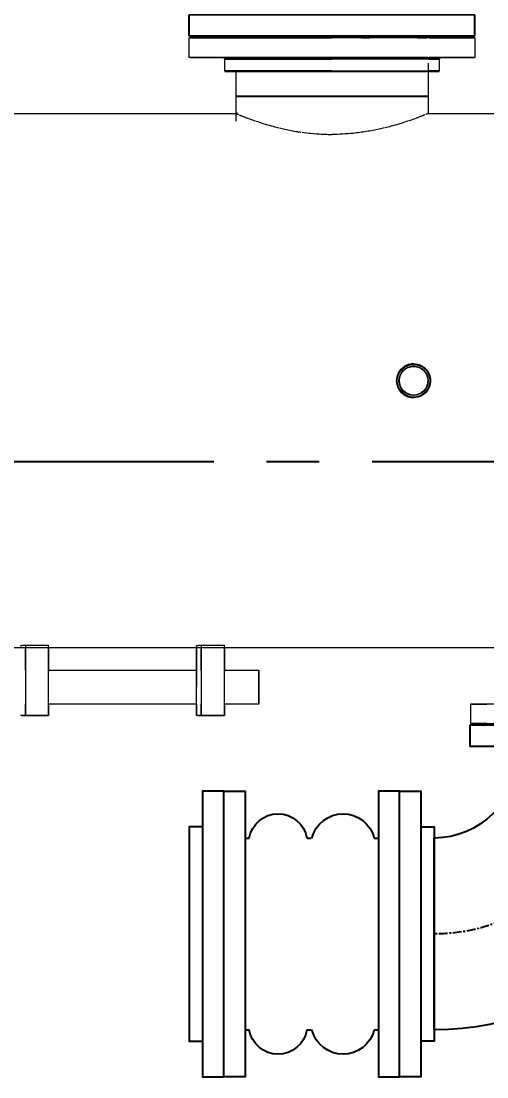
# Model space of a CAD drawing. Extents: x -181672 to 290600, y -29000 to 395522.
# Drawn here: x -6144 to -5481, y 36625 to 38126 of the extents above; entities that cross this region are included whole.
import ezdxf

# ---------------------------------------------------------------- set-up
doc = ezdxf.new("R2010")
doc.units = 0
doc.header["$LTSCALE"] = 10
doc.linetypes.add('XFM7P20PCW$0$CENTER', pattern=[2, 1.25, -0.25, 0.25, -0.25])
doc.linetypes.add('XFM7P20PCW$0$XFA-CCL-100$0$CENTER', pattern=[2, 1.25, -0.25, 0.25, -0.25])
for name, color, linetype in [('XFM7P20PCW$0$CCL', 252, 'XFM7P20PCW$0$XFA-CCL-100$0$CENTER'), ('XFM7P20PCW$0$M-CWTR-VAVE', 252, 'Continuous'), ('XFM7P20PCW$0$P-PCWR-20.7-P', 252, 'Continuous')]:
    doc.layers.add(name, color=color, linetype=linetype)
doc.layers.add('XFM7P20PCW$0$M-EQPM-2', color=252, linetype='Continuous', lineweight=9)
doc.styles.add('XFM7P20PCW$0$Standard', font='txt.shx', dxfattribs={"bigfont": 'chineset.shx'})

# ---------------------------------------------------------------- blocks, each defined once
blk = doc.blocks.new('XFM7P20PCW$0$SL250')
at = {"color": 3}
for p, q in [((1.905, -20.32), (1.905, 20.32)), ((4.92125, 20.32), (1.905, 20.32)), ((4.92125, -20.32), (4.92125, 20.32)), ((1.905, 15.24), (0, 15.24)), ((0, -15.24), (0, 15.24)), ((1.905, -15.24), (0, -15.24)), ((4.92125, -20.32), (1.905, -20.32))]:
    blk.add_line(p, q, dxfattribs=at)
blk = doc.blocks.new('XFM7P20PCW$0$A$C2FAC25FF')
for p, q in [((0, 390.5), (0, 117.5)), ((390.5, 0), (117.5, 0))]:
    blk.add_line(p, q)
for radius in [390.5, 117.5]:
    blk.add_arc((0, 0), radius, 0, 90)
at = {"color": 1, "linetype": 'XFM7P20PCW$0$CENTER'}
blk.add_arc((0, 0), 254, 0, 90, dxfattribs=at)
at = {"color": 0, "style": 'XFM7P20PCW$0$Standard'}
blk.add_text('SR', height=75, dxfattribs=at).set_placement((108.1, 67.2))
blk = doc.blocks.new('XFM7P20PCW$0$J2-10')
at = {"layer": 'XFM7P20PCW$0$M-CWTR-VAVE'}
for p, q in [((5.14, 13.65), (4.54, 13.65)), ((14.69, 13.65), (14.09, 13.65)), ((23.5, 13.65), (22.9, 13.65)), ((5.14, -13.65), (4.54, -13.65)), ((14.69, -13.65), (14.09, -13.65)), ((23.5, -13.65), (22.9, -13.65))]:
    blk.add_line(p, q, dxfattribs=at)
for points in [[(1.52, 20.32), (-1.5, 20.32), (-1.5, -20.32), (1.52, -20.32), (1.52, 20.32)], [(1.52, 20.32), (4.54, 20.32), (4.54, -20.32), (1.52, -20.32), (1.52, 20.32)], [(26.52, 20.32), (23.5, 20.32), (23.5, -20.32), (26.52, -20.32), (26.52, 20.32)], [(26.52, 20.32), (29.54, 20.32), (29.54, -20.32), (26.52, -20.32), (26.52, 20.32)], [(-1.5, 15.24), (-3.4, 15.24), (-3.4, -15.24), (-1.5, -15.24)], [(29.54, 15.24), (31.44, 15.24), (31.44, -15.24), (29.54, -15.24)]]:
    blk.add_lwpolyline(points, dxfattribs=at)
for centre, radius, start, end in [((9.56, 12.53), 4.56, 14.2066, 165.7934), ((18.8, 12.92), 4.17, 10.0533, 169.9467), ((9.56, -12.53), 4.56, 194.2066, 345.7934), ((18.8, -12.92), 4.17, 190.0533, 349.9467)]:
    blk.add_arc(centre, radius, start, end, dxfattribs=at)
blk = doc.blocks.new('XFM7P20PCW$0$A$C33a3deab')
at = {"layer": 'XFM7P20PCW$0$M-EQPM-2'}
for p, q in [((870, 636.6), (870, 1435)), ((110, 1392.9), (110, 1036.5)), ((966, 1335.9), (966, 1342.9)), ((966, 1341.6), (966, 1335.9)), ((866.2, 1335.9), (966, 1335.9)), ((866.2, 1335.9), (866.2, 1302.9)), ((866.9, 1335.9), (966, 1335.9)), ((901.7, 1335.9), (870, 1335.9)), ((901.7, 1335.9), (870, 1335.9)), ((966, 1335.9), (949.9, 1335.9)), ((966, 1335.9), (949.9, 1335.9)), ((966, 1335.9), (966, 1302.9)), ((966, 1302.9), (966, 1335.9)), ((966, 1335.9), (966, 1302.9)), ((966, 1302.9), (966, 1335.9)), ((966, 1302.9), (866.2, 1302.9)), ((966, 1302.9), (866.9, 1302.9)), ((870, 1092.8), (870, 1302.9)), ((870, 1302.9), (901.8, 1302.9)), ((870, 1302.9), (901.8, 1302.9)), ((901.7, 1302.9), (901.7, 1092.5)), ((949.9, 1302.9), (966, 1302.9)), ((949.9, 1302.9), (966, 1302.9)), ((950, 1092.9), (950, 1302.9)), ((2.5, 1103), (2, 1102.5)), ((30.1, 1103), (2.5, 1103)), ((2.5, 1102.9), (2.5, 900)), ((2.5, 1092.6), (2.5, 1101.4)), ((30.6, 1102.5), (30.1, 1103)), ((30.1, 900), (30.1, 1102.9)), ((30.1, 1101.4), (30.1, 1092.6)), ((2.5, 1045.6), (2.5, 1092.4)), ((2.5, 1074.8), (2.5, 1081.4)), ((2.5, 1081.4), (2.5, 1074.8)), ((2.5, 1074.8), (2.5, 1081.4)), ((2.5, 1081.4), (2.5, 1074.8)), ((30.1, 1092.4), (30.1, 1045.6)), ((30.1, 1074.8), (30.1, 1081.4)), ((30.1, 1081.4), (30.1, 1074.8)), ((30.1, 1074.8), (30.1, 1081.4)), ((30.1, 1081.4), (30.1, 1074.8)), ((866.2, 1085.9), (966, 1085.9)), ((866.2, 1085.9), (866.2, 1052.9)), ((866.9, 1085.9), (966, 1085.9)), ((966, 1092.9), (867.2, 1092.9)), ((966, 1092.9), (867.2, 1092.9)), ((870, 1092.9), (902.1, 1092.9)), ((902.1, 1085.9), (870, 1085.9)), ((902.1, 1085.9), (870, 1085.9)), ((902.4, 1092.9), (926, 1092.9)), ((949.6, 1092.9), (926, 1092.9)), ((949.4, 1092.9), (966, 1092.9)), ((966, 1085.9), (949.4, 1085.9)), ((966, 1085.9), (949.4, 1085.9)), ((966, 1085.9), (966, 1092.9)), ((966, 1091.6), (966, 1085.9)), ((966, 1085.9), (966, 1052.9)), ((966, 1052.9), (966, 1085.9)), ((966, 1085.9), (966, 1052.9)), ((966, 1052.9), (966, 1085.9)), ((2.5, 1074.8), (2.5, 1068.3)), ((2.5, 1068.3), (2.5, 1074.8)), ((2.5, 1074.8), (2.5, 1068.3)), ((2.5, 1068.3), (2.5, 1074.8)), ((30.1, 1074.8), (30.1, 1068.3)), ((30.1, 1068.3), (30.1, 1074.8)), ((30.1, 1074.8), (30.1, 1068.3)), ((30.1, 1068.3), (30.1, 1074.8)), ((1.5, 1062), (0.5, 1062)), ((30.6, 900), (30.6, 1054.4)), ((30.6, 1054.4), (30.6, 1037.5)), ((49.5, 1052.5), (32.6, 1052.5)), ((32.6, 1052.4), (32.6, 900)), ((32.6, 1037.9), (32.6, 1051.6)), ((49.5, 900), (49.5, 1052.4)), ((49.5, 1051.6), (49.5, 1036.6)), ((966, 1052.9), (866.2, 1052.9)), ((966, 1052.9), (866.9, 1052.9)), ((870, 1052.9), (901.7, 1052.9)), ((870, 1052.9), (901.7, 1052.9)), ((901.7, 1052.9), (901.7, 1004.1)), ((950, 1004.1), (950, 1052.9)), ((950, 1052.9), (966, 1052.9)), ((950, 1052.9), (966, 1052.9)), ((1.5, 900), (1.5, 1037.9)), ((2, 1037.9), (2, 900)), ((2, 900), (2, 1037.8)), ((2.5, 1038.1), (2.5, 1045.3)), ((30.1, 1045.3), (30.1, 1038.1)), ((32.6, 1036.5), (30.1, 1036.5)), ((30.1, 1022.2), (30.1, 1036.1)), ((30.1, 1036.1), (30.1, 1022.2)), ((30.6, 1037.7), (30.6, 900)), ((120.9, 1036.5), (49.5, 1036.5)), ((50, 1036.9), (50, 900)), ((50, 900), (50, 1036.8)), ((0.5, 1022.4), (0.5, 900)), ((0.5, 900), (0.5, 1022.1)), ((2.5, 1028), (2.5, 1034.5)), ((2.5, 1034.5), (2.5, 1028)), ((2.5, 1028), (2.5, 1022.7)), ((2.5, 1022.7), (2.5, 1028)), ((30.1, 1028), (30.1, 1034.5)), ((30.1, 1034.5), (30.1, 1028)), ((30.1, 1028), (30.1, 1022.7)), ((30.1, 1022.7), (30.1, 1028)), ((30.1, 952.3), (30.1, 1021.7)), ((30.1, 1021.7), (30.1, 952.3)), ((109, 1035.6), (109, 1034.2)), ((901.7, 1004.1), (950, 1004.1)), ((949.6, 1004.1), (902.1, 1004.1)), ((944.7, 1004.1), (906.9, 1004.1)), ((906.9, 1004.1), (944.7, 1004.1)), ((2.5, 952.2), (2.5, 953.4)), ((2.5, 953.4), (2.5, 952.2)), ((2.5, 946.8), (2.5, 950.9)), ((2.5, 950.9), (2.5, 946.8)), ((2.5, 946.8), (2.5, 940.3)), ((2.5, 940.3), (2.5, 946.8)), ((30.1, 952.2), (30.1, 953.4)), ((30.1, 953.4), (30.1, 952.2)), ((30.1, 900), (30.1, 951.6)), ((30.1, 951.6), (30.1, 900)), ((30.1, 946.8), (30.1, 950.9)), ((30.1, 950.9), (30.1, 946.8)), ((30.1, 946.8), (30.1, 940.3)), ((30.1, 940.3), (30.1, 946.8)), ((0.5, 900), (0.5, 763.7)), ((0.5, 763.7), (0.5, 900)), ((1.5, 900), (1.5, 762.1)), ((2, 900), (2, 762.1)), ((2, 762.1), (2, 900)), ((2.5, 697.1), (2.5, 900)), ((30.1, 900), (30.1, 857.8)), ((30.1, 857.8), (30.1, 900)), ((30.1, 900), (30.1, 697.1)), ((30.6, 762.3), (30.6, 900)), ((30.6, 900), (30.6, 745.6)), ((32.6, 747.6), (32.6, 900)), ((49.5, 900), (49.5, 747.6)), ((50, 900), (50, 763.6)), ((50, 763.6), (50, 900)), ((2.5, 858.5), (2.5, 859.7)), ((2.5, 859.7), (2.5, 858.5)), ((2.5, 853.2), (2.5, 857.2)), ((2.5, 857.2), (2.5, 853.2)), ((30.1, 858.5), (30.1, 859.7)), ((30.1, 859.7), (30.1, 858.5)), ((30.1, 857.6), (30.1, 811.3)), ((30.1, 811.3), (30.1, 857.6)), ((30.1, 853.2), (30.1, 857.2)), ((30.1, 857.2), (30.1, 853.2)), ((2, 853.2), (2, 853.2)), ((2.5, 853.2), (2.5, 846.6)), ((2.5, 846.6), (2.5, 853.2)), ((30.1, 853.2), (30.1, 846.6)), ((30.1, 846.6), (30.1, 853.2)), ((30.6, 853.2), (30.6, 853.2)), ((30.1, 810.6), (30.1, 763.9)), ((30.1, 763.9), (30.1, 810.6)), ((2.5, 772), (2.5, 778.6)), ((2.5, 778.6), (2.5, 772)), ((2.5, 772), (2.5, 765.5)), ((2.5, 765.5), (2.5, 772)), ((30.1, 772), (30.1, 778.6)), ((30.1, 778.6), (30.1, 772)), ((30.1, 772), (30.1, 765.5)), ((30.1, 765.5), (30.1, 772)), ((2.5, 761.9), (2.5, 698.6)), ((30.1, 763.4), (32.6, 763.4)), ((30.1, 698.6), (30.1, 761.9)), ((30.6, 745.6), (30.6, 762.6)), ((32.6, 762.2), (32.6, 748.4)), ((38.6, 763.4), (110, 763.4)), ((49.5, 748.4), (49.5, 763.4)), ((110, 763.4), (110, 488.8)), ((0.5, 738), (1.5, 738)), ((32.6, 747.5), (49.5, 747.5)), ((2.5, 725.2), (2.5, 731.7)), ((2.5, 731.7), (2.5, 725.2)), ((2.5, 725.2), (2.5, 731.7)), ((2.5, 731.7), (2.5, 725.2)), ((2.5, 725.2), (2.5, 718.6)), ((2.5, 718.6), (2.5, 725.2)), ((2.5, 725.2), (2.5, 718.6)), ((2.5, 718.6), (2.5, 725.2)), ((30.1, 725.2), (30.1, 731.7)), ((30.1, 731.7), (30.1, 725.2)), ((30.1, 725.2), (30.1, 731.7)), ((30.1, 731.7), (30.1, 725.2)), ((30.1, 725.2), (30.1, 718.6)), ((30.1, 718.6), (30.1, 725.2)), ((30.1, 725.2), (30.1, 718.6)), ((30.1, 718.6), (30.1, 725.2)), ((2, 697.5), (2.5, 697)), ((2.5, 697), (30.1, 697)), ((30.1, 697), (30.6, 697.5)), ((949.9, 702.8), (949.4, 702.3)), ((977.5, 702.8), (949.9, 702.8)), ((949.9, 499.8), (949.9, 702.7)), ((949.9, 701.2), (949.9, 680.4)), ((978, 702.3), (977.5, 702.8)), ((977.5, 702.7), (977.5, 499.8)), ((977.5, 680.4), (977.5, 701.2)), ((949.9, 680), (949.9, 681.2)), ((949.9, 681.2), (949.9, 680)), ((949.9, 680), (949.9, 681.2)), ((949.9, 681.2), (949.9, 680)), ((977.5, 680), (977.5, 681.2)), ((977.5, 681.2), (977.5, 680)), ((977.5, 680), (977.5, 681.2)), ((977.5, 681.2), (977.5, 680))]:
    blk.add_line(p, q, dxfattribs=at)
at = {"layer": 'XFM7P20PCW$0$M-EQPM-2', "flags": 128}
for points in [[(0, 1061.5), (0, 1061.5), (0, 1061.5), (0, 1061.6), (0, 1061.6), (0, 1061.6), (0, 1061.6), (0, 1061.6), (0, 1061.7), (0, 1061.7), (0, 1061.7), (0, 1061.7), (0.1, 1061.7), (0.1, 1061.7), (0.1, 1061.8), (0.1, 1061.8), (0.1, 1061.8), (0.1, 1061.8), (0.1, 1061.8), (0.1, 1061.8), (0.2, 1061.9), (0.2, 1061.9), (0.2, 1061.9), (0.2, 1061.9), (0.2, 1061.9), (0.2, 1061.9), (0.2, 1061.9), (0.3, 1061.9), (0.3, 1062), (0.3, 1062), (0.3, 1062), (0.3, 1062), (0.4, 1062), (0.4, 1062), (0.4, 1062), (0.4, 1062), (0.4, 1062), (0.5, 1062), (0.5, 1062), (0.5, 1062), (0.5, 1062)], [(0, 900), (0, 906.5), (0, 912.9), (0, 919.3), (0, 925.7), (0, 932.1), (0, 938.4), (0, 944.6), (0, 950.8), (0, 956.9), (0, 962.9), (0, 968.8), (0, 974.6), (0, 980.2), (0, 985.8), (0, 991.2), (0, 996.4), (0, 1001.6), (0, 1006.5), (0, 1011.3), (0, 1015.9), (0, 1020.3), (0, 1024.5), (0, 1028.5), (0, 1032.3), (0, 1035.9), (0, 1039.3), (0, 1042.4), (0, 1045.4), (0, 1048.1), (0, 1050.5), (0, 1052.7), (0, 1054.7), (0, 1056.4), (0, 1057.9), (0, 1059.2), (0, 1060.1), (0, 1060.8), (0, 1061.3), (0, 1061.5), (0, 1061.5)], [(0, 1061.5), (0, 1061.4), (0, 1061), (0, 1060.3), (0, 1059.4), (0, 1058.3), (0, 1056.9), (0, 1055.2), (0, 1053.3), (0, 1051.1), (0, 1048.8), (0, 1046.1), (0, 1043.2), (0, 1040.2), (0, 1036.8), (0, 1033.3), (0, 1029.5), (0, 1025.6), (0, 1021.4), (0, 1017.1), (0, 1012.5), (0, 1007.8), (0, 1002.9), (0, 997.8), (0, 992.6), (0, 987.3), (0, 981.8), (0, 976.1), (0, 970.4), (0, 964.5), (0, 958.5), (0, 952.5), (0, 946.3), (0, 940.1), (0, 933.8), (0, 927.4), (0, 921.1), (0, 914.6), (0, 908.2), (0, 901.7), (0, 900)], [(1.5, 1062), (1.5, 1062), (1.5, 1062), (1.6, 1062), (1.6, 1062), (1.6, 1062), (1.6, 1062), (1.6, 1062), (1.7, 1062), (1.7, 1062), (1.7, 1062), (1.7, 1062), (1.7, 1062.1), (1.7, 1062.1), (1.8, 1062.1), (1.8, 1062.1), (1.8, 1062.1), (1.8, 1062.1), (1.8, 1062.1), (1.8, 1062.1), (1.9, 1062.2), (1.9, 1062.2), (1.9, 1062.2), (1.9, 1062.2), (1.9, 1062.2), (1.9, 1062.2), (1.9, 1062.2), (1.9, 1062.3), (2, 1062.3), (2, 1062.3), (2, 1062.3), (2, 1062.3), (2, 1062.4), (2, 1062.4), (2, 1062.4), (2, 1062.4), (2, 1062.4), (2, 1062.5), (2, 1062.5), (2, 1062.5), (2, 1062.5)], [(30.6, 1054.5), (30.6, 1054.4), (30.6, 1054.3), (30.6, 1054.3), (30.6, 1054.2), (30.6, 1054.1), (30.7, 1054), (30.7, 1053.9), (30.7, 1053.9), (30.7, 1053.8), (30.8, 1053.7), (30.8, 1053.6), (30.8, 1053.6), (30.9, 1053.5), (30.9, 1053.4), (30.9, 1053.4), (31, 1053.3), (31, 1053.2), (31.1, 1053.2), (31.2, 1053.1), (31.2, 1053.1), (31.3, 1053), (31.3, 1053), (31.4, 1052.9), (31.5, 1052.9), (31.5, 1052.8), (31.6, 1052.8), (31.7, 1052.7), (31.7, 1052.7), (31.8, 1052.7), (31.9, 1052.6), (32, 1052.6), (32, 1052.6), (32.1, 1052.6), (32.2, 1052.5), (32.3, 1052.5), (32.3, 1052.5), (32.4, 1052.5), (32.5, 1052.5), (32.6, 1052.5), (32.6, 1052.5)], [(49.5, 1052.5), (49.5, 1052.5), (49.5, 1052.5), (49.6, 1052.5), (49.6, 1052.5), (49.6, 1052.5), (49.6, 1052.5), (49.6, 1052.5), (49.7, 1052.5), (49.7, 1052.5), (49.7, 1052.5), (49.7, 1052.5), (49.7, 1052.4), (49.7, 1052.4), (49.8, 1052.4), (49.8, 1052.4), (49.8, 1052.4), (49.8, 1052.4), (49.8, 1052.4), (49.8, 1052.4), (49.9, 1052.3), (49.9, 1052.3), (49.9, 1052.3), (49.9, 1052.3), (49.9, 1052.3), (49.9, 1052.3), (49.9, 1052.3), (49.9, 1052.2), (50, 1052.2), (50, 1052.2), (50, 1052.2), (50, 1052.2), (50, 1052.1), (50, 1052.1), (50, 1052.1), (50, 1052.1), (50, 1052.1), (50, 1052), (50, 1052), (50, 1052), (50, 1052)], [(50, 900), (50, 906.1), (50, 912.1), (50, 918.2), (50, 924.2), (50, 930.2), (50, 936.1), (50, 942), (50, 947.8), (50, 953.5), (50, 959.2), (50, 964.7), (50, 970.2), (50, 975.5), (50, 980.7), (50, 985.8), (50, 990.8), (50, 995.6), (50, 1000.2), (50, 1004.7), (50, 1009), (50, 1013.2), (50, 1017.2), (50, 1020.9), (50, 1024.5), (50, 1027.9), (50, 1031.1), (50, 1034.1), (50, 1036.8), (50, 1039.4), (50, 1041.7), (50, 1043.8), (50, 1045.6), (50, 1047.2), (50, 1048.6), (50, 1049.8), (50, 1050.7), (50, 1051.4), (50, 1051.8), (50, 1052), (50, 1052)], [(50, 1052), (50, 1051.9), (50, 1051.5), (50, 1050.9), (50, 1050.1), (50, 1049), (50, 1047.6), (50, 1046.1), (50, 1044.3), (50, 1042.3), (50, 1040), (50, 1037.5)], [(0, 900), (0, 893.5), (0, 887.1), (0, 880.7), (0, 874.3), (0, 867.9), (0, 861.6), (0, 855.4), (0, 849.2), (0, 843.1), (0, 837.1), (0, 831.2), (0, 825.4), (0, 819.8), (0, 814.2), (0, 808.8), (0, 803.6), (0, 798.4), (0, 793.5), (0, 788.7), (0, 784.1), (0, 779.7), (0, 775.5), (0, 771.5), (0, 767.7), (0, 764.1), (0, 760.7), (0, 757.6), (0, 754.6), (0, 751.9), (0, 749.5), (0, 747.3), (0, 745.3), (0, 743.6), (0, 742.1), (0, 740.8), (0, 739.9), (0, 739.2), (0, 738.7), (0, 738.5), (0, 738.5)], [(0, 738.5), (0, 738.6), (0, 739), (0, 739.7), (0, 740.6), (0, 741.7), (0, 743.1), (0, 744.8), (0, 746.7), (0, 748.9), (0, 751.2), (0, 753.9), (0, 756.8), (0, 759.8), (0, 763.2), (0, 766.7), (0, 770.5), (0, 774.4), (0, 778.6), (0, 782.9), (0, 787.5), (0, 792.2), (0, 797.1), (0, 802.2), (0, 807.4), (0, 812.7), (0, 818.2), (0, 823.9), (0, 829.6), (0, 835.5), (0, 841.5), (0, 847.5), (0, 853.7), (0, 859.9), (0, 866.2), (0, 872.6), (0, 878.9), (0, 885.4), (0, 891.8), (0, 898.3), (0, 900)], [(50, 748), (50, 748.1), (50, 748.5), (50, 749.1), (50, 749.9), (50, 751), (50, 752.4), (50, 753.9), (50, 755.7), (50, 757.7), (50, 760), (50, 762.5), (50, 765.2), (50, 768.1), (50, 771.2), (50, 774.5), (50, 778.1), (50, 781.8), (50, 785.7), (50, 789.8), (50, 794.1), (50, 798.5), (50, 803.2), (50, 807.9), (50, 812.8), (50, 817.9), (50, 823.1), (50, 828.4), (50, 833.8), (50, 839.3), (50, 844.9), (50, 850.6), (50, 856.4), (50, 862.3), (50, 868.2), (50, 874.2), (50, 880.2), (50, 886.2), (50, 892.3), (50, 898.4), (50, 900)], [(50, 763.7), (50, 763.2), (50, 760.6), (50, 758.3), (50, 756.2), (50, 754.4), (50, 752.8), (50, 751.4), (50, 750.2), (50, 749.3), (50, 748.6), (50, 748.2), (50, 748), (50, 748)], [(0.5, 738), (0.5, 738), (0.5, 738), (0.4, 738), (0.4, 738), (0.4, 738), (0.4, 738), (0.4, 738), (0.3, 738), (0.3, 738), (0.3, 738), (0.3, 738), (0.3, 738.1), (0.3, 738.1), (0.2, 738.1), (0.2, 738.1), (0.2, 738.1), (0.2, 738.1), (0.2, 738.1), (0.2, 738.1), (0.1, 738.2), (0.1, 738.2), (0.1, 738.2), (0.1, 738.2), (0.1, 738.2), (0.1, 738.2), (0.1, 738.2), (0.1, 738.3), (0, 738.3), (0, 738.3), (0, 738.3), (0, 738.3), (0, 738.4), (0, 738.4), (0, 738.4), (0, 738.4), (0, 738.4), (0, 738.5), (0, 738.5), (0, 738.5), (0, 738.5)], [(2, 737.5), (2, 737.5), (2, 737.5), (2, 737.6), (2, 737.6), (2, 737.6), (2, 737.6), (2, 737.6), (2, 737.7), (2, 737.7), (2, 737.7), (2, 737.7), (1.9, 737.7), (1.9, 737.7), (1.9, 737.8), (1.9, 737.8), (1.9, 737.8), (1.9, 737.8), (1.9, 737.8), (1.9, 737.8), (1.8, 737.9), (1.8, 737.9), (1.8, 737.9), (1.8, 737.9), (1.8, 737.9), (1.8, 737.9), (1.8, 737.9), (1.7, 737.9), (1.7, 738), (1.7, 738), (1.7, 738), (1.7, 738), (1.6, 738), (1.6, 738), (1.6, 738), (1.6, 738), (1.6, 738), (1.5, 738), (1.5, 738), (1.5, 738), (1.5, 738)], [(32.6, 747.5), (32.5, 747.5), (32.4, 747.5), (32.4, 747.5), (32.3, 747.5), (32.2, 747.5), (32.1, 747.4), (32, 747.4), (32, 747.4), (31.9, 747.4), (31.8, 747.3), (31.7, 747.3), (31.7, 747.3), (31.6, 747.2), (31.5, 747.2), (31.5, 747.2), (31.4, 747.1), (31.3, 747.1), (31.3, 747), (31.2, 746.9), (31.2, 746.9), (31.1, 746.8), (31.1, 746.8), (31, 746.7), (31, 746.6), (30.9, 746.6), (30.9, 746.5), (30.8, 746.4), (30.8, 746.4), (30.8, 746.3), (30.7, 746.2), (30.7, 746.1), (30.7, 746.1), (30.7, 746), (30.6, 745.9), (30.6, 745.8), (30.6, 745.8), (30.6, 745.7), (30.6, 745.6), (30.6, 745.5), (30.6, 745.5)], [(50, 748), (50, 748), (50, 748), (50, 747.9), (50, 747.9), (50, 747.9), (50, 747.9), (50, 747.9), (50, 747.8), (50, 747.8), (50, 747.8), (50, 747.8), (49.9, 747.8), (49.9, 747.8), (49.9, 747.7), (49.9, 747.7), (49.9, 747.7), (49.9, 747.7), (49.9, 747.7), (49.9, 747.7), (49.8, 747.6), (49.8, 747.6), (49.8, 747.6), (49.8, 747.6), (49.8, 747.6), (49.8, 747.6), (49.8, 747.6), (49.7, 747.6), (49.7, 747.5), (49.7, 747.5), (49.7, 747.5), (49.7, 747.5), (49.6, 747.5), (49.6, 747.5), (49.6, 747.5), (49.6, 747.5), (49.6, 747.5), (49.5, 747.5), (49.5, 747.5), (49.5, 747.5), (49.5, 747.5)]]:
    blk.add_lwpolyline(points, dxfattribs=at)
at = {"layer": 'XFM7P20PCW$0$M-EQPM-2'}
for radius, start, end in [(24.1, 0, 180), (23.2, 0, 180), (20.8, 0, 180), (20.4, 0, 180), (24.1, 180, 0), (23.2, 180, 0), (20.8, 180, 0), (20.4, 180, 0)]:
    blk.add_arc((490, 784), radius, start, end, dxfattribs=at)
for points, knots in [([(867.2, 1342.9), (867.1, 1342.9), (867, 1342.8), (866.8, 1342.5), (866.7, 1342), (866.5, 1341.1), (866.3, 1339.7), (866.2, 1337.8), (866.2, 1336.5), (866.2, 1335.9)], [0, 0, 0, 0, 0.111111, 0.222222, 0.333333, 0.444444, 0.666667, 0.833333, 1, 1, 1, 1]), ([(867.2, 1092.9), (867.1, 1092.9), (867, 1092.8), (866.8, 1092.5), (866.7, 1092), (866.5, 1091.1), (866.3, 1089.7), (866.2, 1087.8), (866.2, 1086.5), (866.2, 1085.9)], [0, 0, 0, 0, 0.111111, 0.222222, 0.333333, 0.444444, 0.666667, 0.833333, 1, 1, 1, 1]), ([(110, 1036.5), (110, 1036.5), (110.1, 1036.4), (110.5, 1035.3), (111.2, 1033.6), (111.4, 1033.2)], [0.5, 0.5, 0.5, 0.5, 0.51162791, 0.55813953, 0.56976744, 0.56976744, 0.56976744, 0.56976744]), ([(111.9, 1032), (112.2, 1031.2), (112.8, 1029.7), (113.5, 1028), (113.7, 1027.4)], [0.58139535, 0.58139535, 0.58139535, 0.58139535, 0.60465116, 0.61627907, 0.61627907, 0.61627907, 0.61627907]), ([(113.8, 1027.1), (114.5, 1025.4), (115.4, 1022.9), (116.5, 1020.1), (116.7, 1019.4)], [0.61787518, 0.61787518, 0.61787518, 0.61787518, 0.65116279, 0.66024408, 0.66024408, 0.66024408, 0.66024408]), ([(116.9, 1018.9), (117.8, 1016.5), (119, 1013.2), (120.3, 1009.5), (120.5, 1008.8)], [0.6627907, 0.6627907, 0.6627907, 0.6627907, 0.69767442, 0.70578975, 0.70578975, 0.70578975, 0.70578975]), ([(120.8, 1007.9), (121.8, 1004.9), (123.2, 1000.6), (124.7, 995.9), (125, 994.8)], [0.70930233, 0.70930233, 0.70930233, 0.70930233, 0.74418605, 0.75581395, 0.75581395, 0.75581395, 0.75581395]), ([(125.1, 994.6), (126.1, 991.1), (127.9, 984.9), (129.6, 978.3), (130.3, 975.5)], [0.75640814, 0.75640814, 0.75640814, 0.75640814, 0.79069767, 0.81395349, 0.81395349, 0.81395349, 0.81395349]), ([(130.5, 974.8), (131.1, 972.3), (133, 964.1), (135, 953.8), (136.2, 946), (136.4, 944.4)], [0.81618268, 0.81618268, 0.81618268, 0.81618268, 0.8372093, 0.88372093, 0.89534884, 0.89534884, 0.89534884, 0.89534884]), ([(136.7, 942.5), (137.2, 938.4), (138.3, 929.4), (139.2, 917.6), (139.6, 907.6), (139.7, 902.5), (139.7, 900)], [0.90007069, 0.90007069, 0.90007069, 0.90007069, 0.93023256, 0.96511628, 0.98255814, 1, 1, 1, 1]), ([(130.5, 825.2), (131.1, 827.7), (133, 835.9), (135.8, 850.7), (138.2, 868.3), (139.4, 884.9), (139.7, 895), (139.7, 900)], [0.8161831, 0.8161831, 0.8161831, 0.8161831, 0.8372093, 0.8837209, 0.9302326, 0.9651163, 1, 1, 1, 1]), ([(125.1, 805.4), (126.1, 808.9), (127.9, 815.1), (129.6, 821.7), (130.3, 824.5)], [0.75640858, 0.75640858, 0.75640858, 0.75640858, 0.79069767, 0.81395349, 0.81395349, 0.81395349, 0.81395349]), ([(120.8, 792.1), (121.8, 795.1), (123.2, 799.4), (124.7, 804.1), (125, 805.2)], [0.70930233, 0.70930233, 0.70930233, 0.70930233, 0.74418605, 0.75581395, 0.75581395, 0.75581395, 0.75581395]), ([(465.8, 784), (465.8, 784.7), (465.9, 786.2), (466.3, 789.2), (467.3, 792.8), (469.3, 796.8), (472, 800.4), (475.3, 803.4), (479.2, 805.7), (483.3, 807.4), (487, 808), (489.2, 808.1), (490, 808.1)], [0, 0, 0, 0, 0.0294118, 0.0588235, 0.1176471, 0.1764706, 0.2352941, 0.2941176, 0.3529412, 0.4117647, 0.4705882, 0.5, 0.5, 0.5, 0.5]), ([(469.5, 784), (469.5, 785.4), (469.8, 788.1), (471.1, 792.1), (473.1, 795.8), (475.8, 798.9), (478.5, 801), (481, 802.4), (482.9, 803.2), (484.8, 803.8), (486.9, 804.2), (488.9, 804.5), (491.7, 804.5), (495.1, 803.9), (499, 802.5), (502.6, 800.3), (505.6, 797.4), (508.2, 793.7), (510, 789.2), (510.4, 785.7), (510.4, 784)], [0, 0, 0, 0, 0.064516, 0.129032, 0.193548, 0.258065, 0.322581, 0.354839, 0.387097, 0.419355, 0.451613, 0.483871, 0.516129, 0.580645, 0.645161, 0.709677, 0.774194, 0.83871, 0.919355, 1, 1, 1, 1]), ([(490, 808.1), (490.7, 808.1), (493, 808), (496.6, 807.4), (500.8, 805.7), (504.9, 803.2), (508.7, 799.6), (511.8, 794.9), (513.4, 790.5), (514, 786.8), (514.1, 784.9), (514.1, 784)], [0.500275, 0.500275, 0.500275, 0.500275, 0.5294118, 0.5882353, 0.6470588, 0.7058824, 0.7794118, 0.8529412, 0.9264706, 0.9632353, 1, 1, 1, 1]), ([(116.9, 781.1), (117.2, 781.9), (118.1, 784.4), (119.4, 787.8), (120.3, 790.5), (120.5, 791.2)], [0.6627907, 0.6627907, 0.6627907, 0.6627907, 0.6744186, 0.69767442, 0.70579022, 0.70579022, 0.70579022, 0.70579022]), ([(465.8, 784), (465.8, 782.5), (466.1, 779.5), (467.3, 775.2), (469.3, 771.2), (472, 767.6), (475.3, 764.6), (478.5, 762.7), (481.2, 761.4), (483.4, 760.7), (485.5, 760.2), (487.7, 759.9), (489.2, 759.8), (490, 759.8)], [0, 0, 0, 0, 0.0588235, 0.1176471, 0.1764706, 0.2352941, 0.2941176, 0.3529412, 0.3823529, 0.4117647, 0.4411765, 0.4705882, 0.5, 0.5, 0.5, 0.5]), ([(510.4, 784), (510.4, 782.6), (510.1, 779.9), (508.9, 775.9), (506.9, 772.2), (504.2, 769.1), (501.4, 767), (499, 765.6), (497.1, 764.8), (495.1, 764.2), (493.1, 763.8), (491, 763.5), (488.2, 763.5), (484.8, 764.1), (480.9, 765.5), (477.4, 767.7), (474.4, 770.6), (471.8, 774.3), (470, 778.8), (469.5, 782.3), (469.5, 784)], [0, 0, 0, 0, 0.064516, 0.129032, 0.193548, 0.258065, 0.322581, 0.354839, 0.387097, 0.419355, 0.451613, 0.483871, 0.516129, 0.580645, 0.645161, 0.709677, 0.774194, 0.83871, 0.919355, 1, 1, 1, 1]), ([(490, 759.8), (490.7, 759.8), (493, 760), (496.6, 760.6), (500.8, 762.3), (504.6, 764.6), (507.9, 767.6), (511.1, 771.8), (513.5, 777.3), (514.1, 781.8), (514.1, 784)], [0.5002666, 0.5002666, 0.5002666, 0.5002666, 0.5294118, 0.5882353, 0.6470588, 0.7058824, 0.7647059, 0.8235294, 0.9117647, 1, 1, 1, 1]), ([(110, 763.4), (110, 763.4), (110.1, 763.6), (110.5, 764.7), (111.2, 766.4), (111.4, 766.8)], [0.50000029, 0.50000029, 0.50000029, 0.50000029, 0.51162791, 0.55813953, 0.56976744, 0.56976744, 0.56976744, 0.56976744]), ([(111.9, 768), (112.2, 768.8), (112.8, 770.3), (113.5, 772), (113.7, 772.6)], [0.58139535, 0.58139535, 0.58139535, 0.58139535, 0.60465116, 0.61627907, 0.61627907, 0.61627907, 0.61627907]), ([(113.8, 772.9), (114, 773.4), (114.7, 775.2), (115.7, 777.8), (116.5, 779.9), (116.7, 780.6)], [0.61787569, 0.61787569, 0.61787569, 0.61787569, 0.62790698, 0.65116279, 0.66024458, 0.66024458, 0.66024458, 0.66024458])]:
    blk.add_open_spline(points, degree=3, knots=knots, dxfattribs=at)
blk = doc.blocks.new('XFM7P20PCW$0$A$Cd4ff1465')
at = {"layer": 'XFM7P20PCW$0$CCL'}
blk.add_line((270.032, 141.417), (270.032, 0), dxfattribs=at)
blk = doc.blocks.new('XFM7P20PCW')
blk.add_line((-5838.20261, 38019.75172), (-5565.10264, 38019.75172))
at = {"xscale": 30, "yscale": 30, "zscale": 30, "rotation": 90}
blk.add_blockref('XFM7P20PCW$0$A$Cd4ff1465', (-4402.30053, 29399.02815), dxfattribs=at)
at = {"xscale": -1, "rotation": 90}
blk.add_blockref('XFM7P20PCW$0$A$C33a3deab', (-4801.65262, 38104.96209), dxfattribs=at)
at = {"layer": 'XFM7P20PCW$0$P-PCWR-20.7-P', "yscale": 10, "zscale": 10, "rotation": 90}
for p, xscale in [((-5701.65262, 38154.17459), -10), ((-5302.32441, 37075.74959), 10)]:
    blk.add_blockref('XFM7P20PCW$0$SL250', p, dxfattribs=dict(at, xscale=xscale))
at = {"layer": 'XFM7P20PCW$0$P-PCWR-20.7-P', "xscale": -1, "rotation": 180}
blk.add_blockref('XFM7P20PCW$0$A$C2FAC25FF', (-5556.32442, 37082.11254), dxfattribs=at)
at = {"layer": 'XFM7P20PCW$0$P-PCWR-20.7-P', "xscale": -10, "yscale": 10, "zscale": 10}
blk.add_blockref('XFM7P20PCW$0$J2-10', (-5590.32441, 36828.11254), dxfattribs=at)

msp = doc.modelspace()

# ---------------------------------------------------------------- block references
msp.add_blockref('XFM7P20PCW', (0, 0))

doc.saveas('drawing.dxf')
